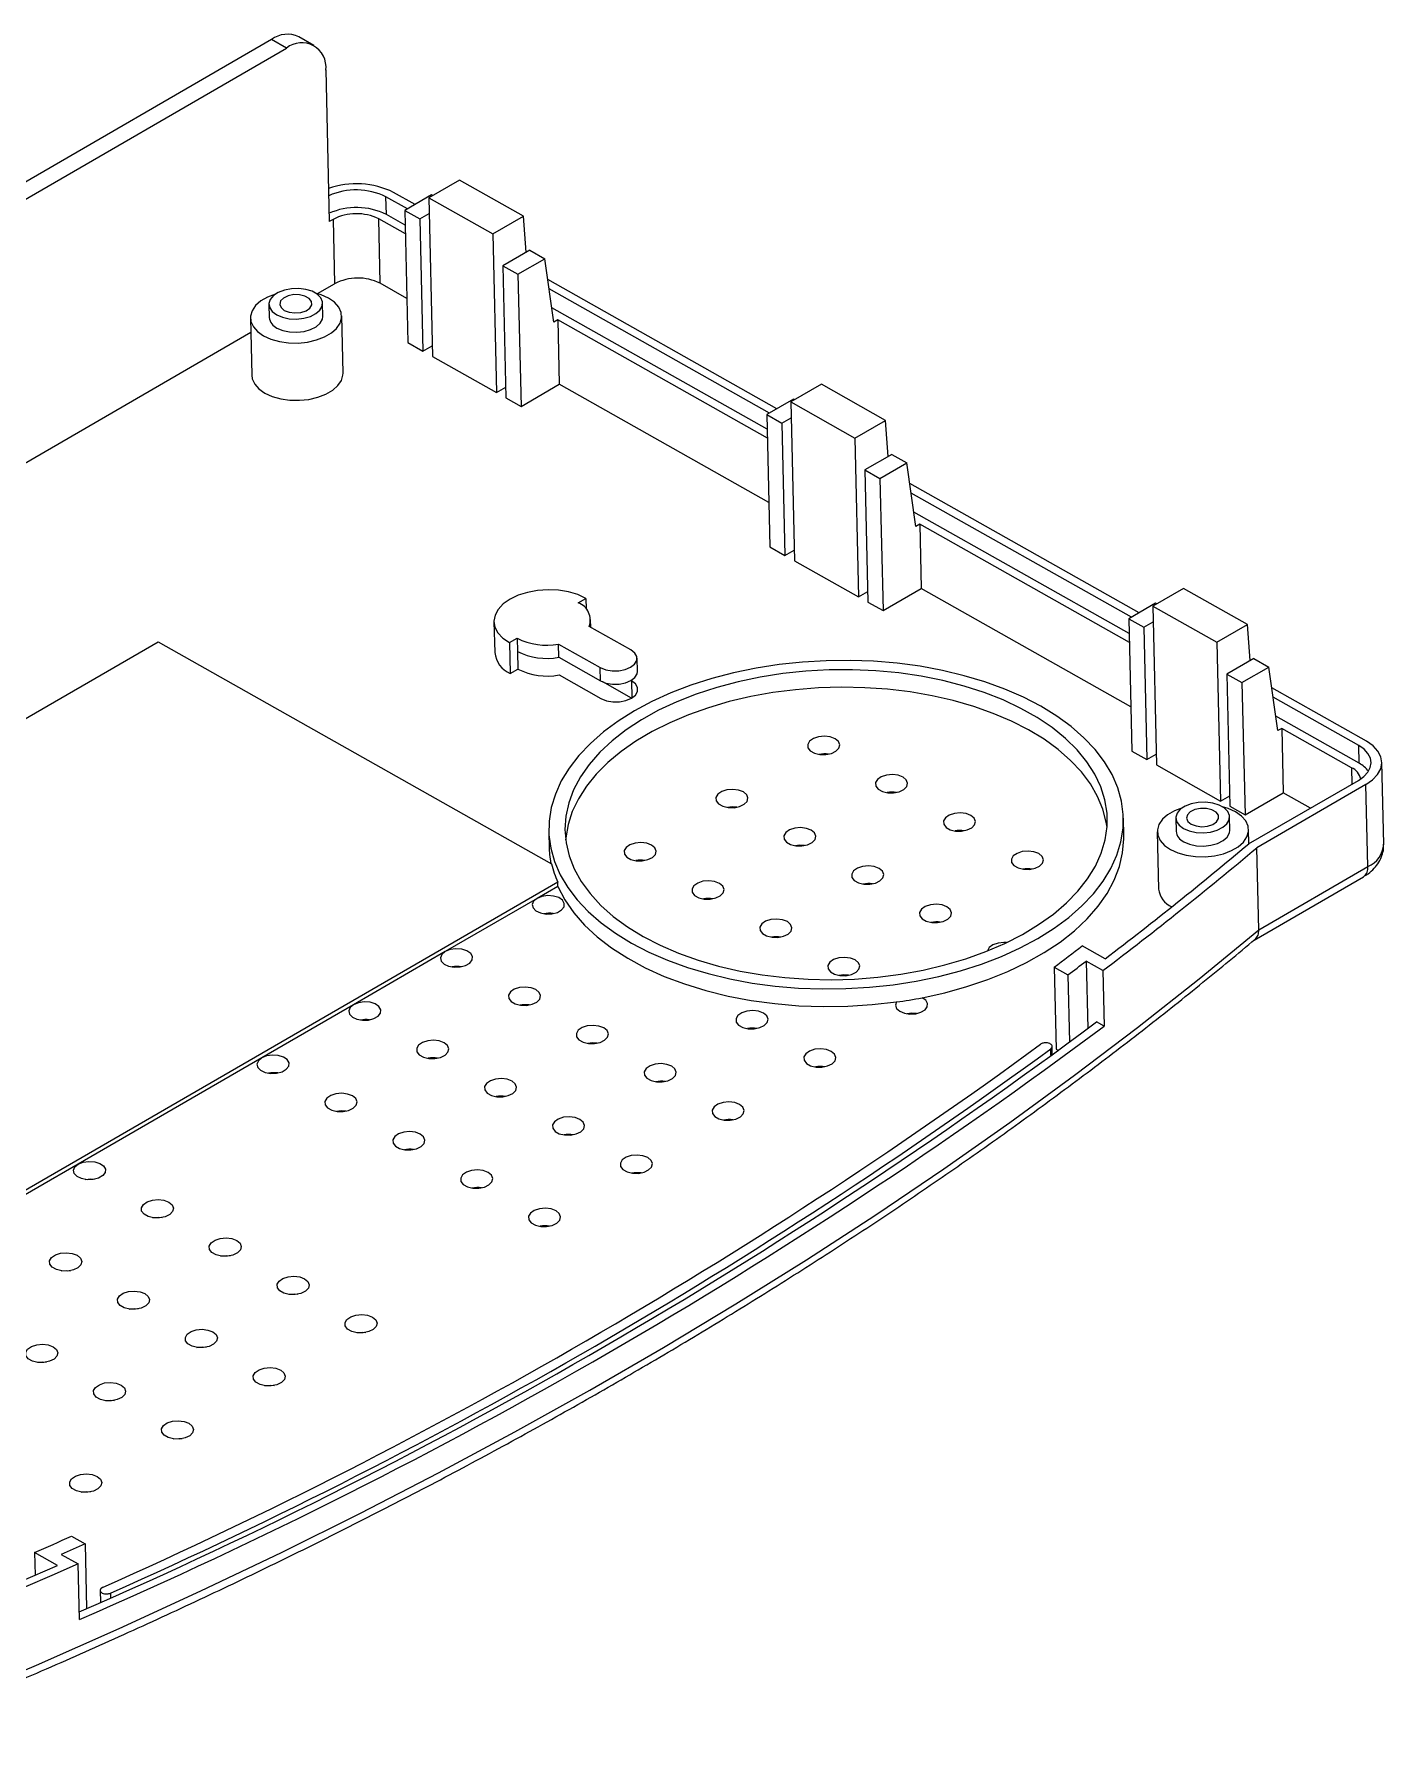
# Model space of a CAD drawing. Header units: inches. Extents: x 1230 to 3313, y 237 to 1043.
# Drawn here: x 2563.9 to 2626.7, y 645.8 to 725.4 of the extents above; entities that cross this region are included whole.
import ezdxf

# ---------------------------------------------------------------- set-up
doc = ezdxf.new("R2010")
doc.units = ezdxf.units.IN

msp = doc.modelspace()

# ---------------------------------------------------------------- linework, layer by layer
at = {"color": 7, "linetype": 'Continuous', "lineweight": 15}
for p, q in [((2574.943, 725.162), (2503.931, 684.052)), ((2575.645, 724.766), (2574.943, 725.162)), ((2576.921, 724.892), (2576.219, 725.288)), ((2504.633, 683.657), (2575.645, 724.766)), ((2577.472, 723.745), (2577.634, 716.688)), ((2583.688, 718.624), (2582.265, 717.799)), ((2586.672, 716.941), (2583.688, 718.624)), ((2581.268, 717.279), (2580.27, 717.842)), ((2580.289, 717.021), (2580.27, 717.842)), ((2581.624, 717.485), (2580.626, 718.048)), ((2582.398, 717.933), (2581.152, 717.212)), ((2582.265, 717.799), (2585.248, 716.117)), ((2582.265, 717.799), (2582.434, 710.414)), ((2582.447, 717.905), (2582.398, 717.933)), ((2581.168, 716.525), (2580.289, 717.021)), ((2581.152, 717.212), (2581.854, 716.816)), ((2581.152, 717.212), (2581.293, 711.057)), ((2581.854, 716.816), (2582.282, 717.063)), ((2585.248, 716.117), (2586.672, 716.941)), ((2586.795, 715.263), (2586.672, 716.941)), ((2577.812, 716.791), (2577.634, 716.688)), ((2577.812, 716.791), (2577.881, 713.795)), ((2581.177, 716.113), (2579.933, 716.815)), ((2580.002, 713.82), (2579.933, 716.815)), ((2581.854, 716.816), (2581.995, 710.661)), ((2585.248, 716.117), (2585.418, 708.731)), ((2586.961, 715.359), (2585.715, 714.638)), ((2586.961, 715.359), (2587.663, 714.963)), ((2585.715, 714.638), (2586.417, 714.242)), ((2585.715, 714.638), (2585.856, 708.484)), ((2586.417, 714.242), (2587.663, 714.963)), ((2588.091, 712.01), (2587.663, 714.963)), ((2577.09, 713.338), (2577.881, 713.795)), ((2581.246, 713.118), (2580.002, 713.82)), ((2586.417, 714.242), (2586.558, 708.088)), ((2598.472, 707.982), (2587.803, 714)), ((2577.339, 712.28), (2577.325, 712.895)), ((2598.116, 707.776), (2587.867, 713.557)), ((2573.965, 712.203), (2574.026, 709.536)), ((2574.825, 712.838), (2574.84, 712.223)), ((2578.275, 709.633), (2578.214, 712.3)), ((2598.016, 707.023), (2587.995, 712.675)), ((2588.269, 712.113), (2588.091, 712.01)), ((2598.026, 706.611), (2588.269, 712.113)), ((2588.269, 712.113), (2588.338, 709.118)), ((2511.239, 675.216), (2573.98, 711.537)), ((2581.293, 711.057), (2581.995, 710.661)), ((2581.995, 710.661), (2582.423, 710.909)), ((2582.434, 710.414), (2585.418, 708.731)), ((2585.418, 708.731), (2585.845, 708.979)), ((2586.558, 708.088), (2588.338, 709.118)), ((2598.094, 703.616), (2588.338, 709.118)), ((2600.537, 709.121), (2599.113, 708.297)), ((2603.521, 707.438), (2600.537, 709.121)), ((2585.856, 708.484), (2586.558, 708.088)), ((2599.246, 708.431), (2598.001, 707.709)), ((2599.113, 708.297), (2599.283, 700.911)), ((2599.113, 708.297), (2602.097, 706.614)), ((2599.296, 708.403), (2599.246, 708.431)), ((2598.001, 707.709), (2598.142, 701.555)), ((2598.001, 707.709), (2598.703, 707.313)), ((2598.703, 707.313), (2599.13, 707.561)), ((2598.703, 707.313), (2598.844, 701.159)), ((2602.097, 706.614), (2603.521, 707.438)), ((2603.643, 705.761), (2603.521, 707.438)), ((2602.097, 706.614), (2602.266, 699.229)), ((2603.81, 705.857), (2602.564, 705.136)), ((2603.81, 705.857), (2604.512, 705.461)), ((2602.564, 705.136), (2602.705, 698.981)), ((2602.564, 705.136), (2603.266, 704.74)), ((2603.266, 704.74), (2604.512, 705.461)), ((2604.94, 702.508), (2604.512, 705.461)), ((2603.266, 704.74), (2603.407, 698.585)), ((2615.321, 698.48), (2604.651, 704.498)), ((2614.965, 698.274), (2604.716, 704.055)), ((2614.865, 697.52), (2604.844, 703.172)), ((2605.118, 702.611), (2604.94, 702.508)), ((2614.874, 697.108), (2605.118, 702.611)), ((2605.118, 702.611), (2605.187, 699.616)), ((2598.142, 701.555), (2598.844, 701.159)), ((2598.844, 701.159), (2599.271, 701.406)), ((2599.283, 700.911), (2602.266, 699.229)), ((2602.266, 699.229), (2602.694, 699.476)), ((2603.407, 698.585), (2605.187, 699.616)), ((2614.943, 694.113), (2605.187, 699.616)), ((2617.386, 699.619), (2615.962, 698.794)), ((2620.369, 697.936), (2617.386, 699.619)), ((2589.224, 698.95), (2589.58, 699.156)), ((2589.58, 699.156), (2589.591, 698.662)), ((2602.705, 698.981), (2603.407, 698.585)), ((2616.095, 698.928), (2614.849, 698.207)), ((2615.962, 698.794), (2616.131, 691.409)), ((2615.962, 698.794), (2618.945, 697.112)), ((2616.144, 698.9), (2616.095, 698.928)), ((2585.3, 698.069), (2585.333, 696.633)), ((2591.671, 696.757), (2589.728, 697.852)), ((2589.808, 697.807), (2589.799, 698.172)), ((2614.849, 698.207), (2614.99, 692.052)), ((2614.849, 698.207), (2615.551, 697.811)), ((2615.551, 697.811), (2615.979, 698.058)), ((2615.551, 697.811), (2615.692, 691.656)), ((2618.945, 697.112), (2620.369, 697.936)), ((2620.492, 696.258), (2620.369, 697.936)), ((2532.361, 675.536), (2569.664, 697.132)), ((2569.664, 697.132), (2587.981, 686.801)), ((2586.02, 697.096), (2586.376, 697.302)), ((2586.02, 697.096), (2586.053, 695.66)), ((2586.376, 697.302), (2586.39, 696.686)), ((2588.304, 697.028), (2590.247, 695.932)), ((2588.318, 696.413), (2588.304, 697.028)), ((2618.945, 697.112), (2619.115, 689.726)), ((2586.39, 696.686), (2586.409, 695.866)), ((2586.442, 696.658), (2586.391, 696.628)), ((2588.318, 696.413), (2590.261, 695.317)), ((2591.973, 695.752), (2591.959, 696.367)), ((2620.658, 696.355), (2619.412, 695.633)), ((2620.658, 696.355), (2621.36, 695.959)), ((2586.053, 695.66), (2586.409, 695.866)), ((2588.337, 695.592), (2590.28, 694.496)), ((2590.261, 695.317), (2590.247, 695.932)), ((2591.704, 695.32), (2591.678, 695.335)), ((2619.412, 695.633), (2619.553, 689.479)), ((2619.412, 695.633), (2620.114, 695.237)), ((2620.114, 695.237), (2621.36, 695.959)), ((2621.789, 693.005), (2621.36, 695.959)), ((2591.697, 694.514), (2590.361, 695.268)), ((2620.114, 695.237), (2620.255, 689.083)), ((2625.906, 692.51), (2621.5, 694.995)), ((2625.551, 692.304), (2621.564, 694.552)), ((2625.569, 691.483), (2621.692, 693.67)), ((2621.967, 693.108), (2621.789, 693.005)), ((2625.213, 691.277), (2621.967, 693.108)), ((2621.967, 693.108), (2622.035, 690.113)), ((2625.569, 691.483), (2625.551, 692.304)), ((2614.99, 692.052), (2615.692, 691.656)), ((2615.692, 691.656), (2616.12, 691.904)), ((2616.131, 691.409), (2619.115, 689.726)), ((2626.714, 687.721), (2626.626, 691.537)), ((2620.425, 687.732), (2625.531, 690.688)), ((2619.115, 689.726), (2619.542, 689.974)), ((2620.255, 689.083), (2622.035, 690.113)), ((2625.882, 690.49), (2620.809, 687.553)), ((2623.303, 689.398), (2622.035, 690.113)), ((2625.969, 686.674), (2625.882, 690.49)), ((2619.547, 688.374), (2619.533, 688.989)), ((2619.553, 689.479), (2620.255, 689.083)), ((2587.852, 688.319), (2587.871, 687.498)), ((2614.614, 688.111), (2614.595, 688.932)), ((2616.173, 688.296), (2616.234, 685.629)), ((2617.033, 688.932), (2617.047, 688.316)), ((2620.436, 687.739), (2620.421, 688.394)), ((2620.897, 683.738), (2620.809, 687.553)), ((2620.897, 683.738), (2625.969, 686.674)), ((2588.265, 685.956), (2551.561, 664.707)), ((2588.27, 685.75), (2588.265, 685.956)), ((2620.675, 683.256), (2625.768, 686.204)), ((2587.303, 685.191), (2583.032, 682.718)), ((2588.27, 685.75), (2587.303, 685.191)), ((2583.032, 682.718), (2578.76, 680.245)), ((2613.745, 682.384), (2612.682, 682.984)), ((2611.374, 681.992), (2612.012, 681.633)), ((2611.374, 681.992), (2611.462, 678.177)), ((2613.639, 681.834), (2612.86, 682.273)), ((2612.86, 682.273), (2612.932, 679.136)), ((2613.639, 681.834), (2613.699, 679.249)), ((2612.012, 681.633), (2612.083, 678.5)), ((2578.76, 680.245), (2574.489, 677.773)), ((2613.699, 679.249), (2613.344, 679.449)), ((2611.287, 677.909), (2611.278, 678.309)), ((2611.462, 678.177), (2611.568, 678.117)), ((2574.489, 677.773), (2565.946, 672.827)), ((2565.946, 672.827), (2561.675, 670.354)), ((2565.634, 655.513), (2566.272, 655.154)), ((2564.98, 654.153), (2563.916, 654.753)), ((2563.916, 654.753), (2563.94, 653.699)), ((2566.272, 655.154), (2566.341, 652.144)), ((2565.162, 654.661), (2565.942, 654.221)), ((2566.001, 651.636), (2565.942, 654.221)), ((2566.967, 652.992), (2566.98, 652.449))]:
    msp.add_line(p, q, dxfattribs=at)
at = {"color": 8, "linetype": 'Continuous', "lineweight": 15}
for p, q in [((2591.704, 695.32), (2591.722, 694.529)), ((2625.213, 691.277), (2625.231, 690.514)), ((2611.221, 677.892), (2611.214, 678.2)), ((2567.449, 652.864), (2567.454, 652.667))]:
    msp.add_line(p, q, dxfattribs=at)
at = {"color": 7, "linetype": 'Continuous', "lineweight": 15, "flags": 128}
for points in [[(2575.131, 713.32), (2574.764, 713.18), (2574.447, 712.997), (2574.203, 712.781), (2574.041, 712.542), (2573.968, 712.291), (2573.989, 712.037), (2574.1, 711.794), (2574.299, 711.57), (2574.576, 711.376)], [(2574.576, 711.376), (2574.92, 711.22), (2575.314, 711.109), (2575.742, 711.048), (2576.186, 711.04), (2576.625, 711.085), (2577.041, 711.181), (2577.415, 711.323), (2577.731, 711.506), (2577.976, 711.722), (2578.138, 711.961), (2578.21, 712.212), (2578.19, 712.465), (2578.078, 712.709), (2577.879, 712.933), (2577.602, 713.127), (2577.259, 713.283), (2576.998, 713.363)], [(2575.185, 712.352), (2575.455, 712.237), (2575.771, 712.17), (2576.109, 712.154), (2576.445, 712.19), (2576.753, 712.277), (2577.011, 712.408), (2577.2, 712.573), (2577.305, 712.76), (2577.319, 712.954), (2577.241, 713.142), (2577.076, 713.31), (2576.837, 713.445), (2576.542, 713.537), (2576.212, 713.579), (2575.871, 713.568), (2575.546, 713.506), (2575.26, 713.396), (2575.035, 713.247), (2574.887, 713.069), (2574.826, 712.877), (2574.859, 712.684), (2574.981, 712.504), (2575.185, 712.352)], [(2575.541, 712.558), (2575.767, 712.471), (2576.035, 712.438), (2576.308, 712.463), (2576.55, 712.543), (2576.728, 712.666), (2576.817, 712.816), (2576.806, 712.973), (2576.697, 713.116), (2576.503, 713.225), (2576.252, 713.286), (2575.977, 713.29), (2575.715, 713.237), (2575.502, 713.134), (2575.366, 712.995), (2575.326, 712.838), (2575.387, 712.686), (2575.541, 712.558)], [(2575.199, 711.736), (2575.469, 711.622), (2575.785, 711.554), (2576.123, 711.538), (2576.459, 711.575), (2576.767, 711.662), (2577.025, 711.793), (2577.214, 711.958), (2577.319, 712.144), (2577.339, 712.28)], [(2574.026, 709.536), (2574.05, 709.37), (2574.162, 709.127), (2574.36, 708.903), (2574.638, 708.709), (2574.981, 708.553), (2575.375, 708.442), (2575.803, 708.381), (2576.247, 708.373), (2576.686, 708.418), (2577.102, 708.514), (2577.476, 708.656), (2577.792, 708.839), (2578.037, 709.055), (2578.199, 709.294), (2578.271, 709.545), (2578.275, 709.633)], [(2589.58, 699.156), (2589.203, 699.33), (2588.772, 699.457), (2588.305, 699.533), (2587.817, 699.555), (2587.329, 699.522), (2586.859, 699.435), (2586.426, 699.298), (2586.045, 699.116), (2585.731, 698.896), (2585.497, 698.646), (2585.352, 698.377), (2585.3, 698.097), (2585.345, 697.819), (2585.484, 697.553), (2585.712, 697.309), (2586.02, 697.096)], [(2591.702, 683.113), (2592.51, 682.695), (2593.378, 682.317), (2594.299, 681.982), (2595.267, 681.692), (2596.276, 681.45), (2597.319, 681.257), (2598.388, 681.114), (2599.477, 681.023), (2600.578, 680.983), (2601.683, 680.996), (2602.785, 681.061), (2603.877, 681.177), (2604.95, 681.344), (2605.998, 681.562), (2607.013, 681.827), (2607.989, 682.139), (2608.918, 682.495), (2609.795, 682.893), (2610.614, 683.33), (2611.368, 683.803), (2612.053, 684.309), (2612.664, 684.845), (2613.196, 685.406), (2613.648, 685.99), (2614.014, 686.591), (2614.293, 687.207), (2614.482, 687.832), (2614.581, 688.462), (2614.589, 689.094), (2614.505, 689.723), (2614.331, 690.343), (2614.067, 690.953), (2613.715, 691.546), (2613.279, 692.119), (2612.759, 692.669), (2612.161, 693.191), (2611.489, 693.681), (2610.746, 694.137), (2609.938, 694.556), (2609.07, 694.934), (2608.149, 695.269), (2607.181, 695.558), (2606.172, 695.8), (2605.129, 695.994), (2604.06, 696.136), (2602.971, 696.228), (2601.87, 696.267), (2600.765, 696.255), (2599.663, 696.19), (2598.571, 696.074), (2597.498, 695.906), (2596.45, 695.689), (2595.435, 695.424), (2594.459, 695.112), (2593.53, 694.756), (2592.653, 694.358), (2591.834, 693.921), (2591.08, 693.448), (2590.395, 692.941), (2589.784, 692.406), (2589.251, 691.844), (2588.8, 691.261), (2588.434, 690.659), (2588.155, 690.044), (2587.966, 689.419), (2587.867, 688.788), (2587.859, 688.157), (2587.943, 687.528), (2588.117, 686.907), (2588.381, 686.298), (2588.732, 685.705), (2589.169, 685.131), (2589.689, 684.582), (2590.287, 684.06), (2590.959, 683.569), (2591.702, 683.113)], [(2590.247, 695.932), (2590.499, 695.83), (2590.796, 695.778), (2591.108, 695.782), (2591.407, 695.84), (2591.661, 695.948), (2591.847, 696.095), (2591.945, 696.266), (2591.947, 696.445), (2591.853, 696.614), (2591.671, 696.757)], [(2592.236, 683.422), (2593.031, 683.012), (2593.887, 682.643), (2594.797, 682.318), (2595.755, 682.04), (2596.753, 681.811), (2597.785, 681.633), (2598.841, 681.506), (2599.916, 681.431), (2601, 681.41), (2602.086, 681.443), (2603.165, 681.529), (2604.23, 681.667), (2605.273, 681.856), (2606.286, 682.096), (2607.261, 682.384), (2608.192, 682.719), (2609.071, 683.097), (2609.892, 683.516), (2610.648, 683.973), (2611.335, 684.464), (2611.947, 684.986), (2612.48, 685.535), (2612.93, 686.107), (2613.292, 686.698), (2613.566, 687.302), (2613.748, 687.917), (2613.837, 688.537), (2613.833, 689.158), (2613.735, 689.774), (2613.545, 690.382), (2613.264, 690.977), (2612.894, 691.555), (2612.437, 692.111), (2611.897, 692.641), (2611.278, 693.142), (2610.585, 693.609), (2609.822, 694.039), (2608.996, 694.429), (2608.112, 694.776), (2607.177, 695.077), (2606.198, 695.331), (2605.183, 695.535), (2604.138, 695.688), (2603.071, 695.789), (2601.991, 695.836), (2600.905, 695.831), (2599.821, 695.772), (2598.748, 695.66), (2597.693, 695.495), (2596.664, 695.28), (2595.669, 695.016), (2594.716, 694.705), (2593.81, 694.348), (2592.959, 693.949), (2592.17, 693.511), (2591.447, 693.036), (2590.797, 692.529), (2590.224, 691.993), (2589.732, 691.432), (2589.326, 690.85), (2589.008, 690.252), (2588.78, 689.642), (2588.644, 689.024), (2588.601, 688.403), (2588.652, 687.784), (2588.796, 687.171), (2589.032, 686.569), (2589.358, 685.982), (2589.772, 685.415), (2590.271, 684.871), (2590.851, 684.355), (2591.508, 683.871), (2592.236, 683.422)], [(2590.261, 695.317), (2590.513, 695.215), (2590.81, 695.163), (2591.122, 695.166), (2591.421, 695.225), (2591.675, 695.333), (2591.861, 695.48), (2591.959, 695.651), (2591.973, 695.752)], [(2613.835, 688.504), (2613.798, 688.742), (2613.642, 689.347), (2613.396, 689.942), (2613.061, 690.52), (2612.641, 691.079), (2612.138, 691.615), (2611.556, 692.122), (2610.9, 692.599), (2610.173, 693.04), (2609.381, 693.444), (2608.53, 693.806), (2607.627, 694.125), (2606.677, 694.399), (2605.687, 694.624), (2604.666, 694.8), (2603.619, 694.925), (2602.556, 694.998), (2601.482, 695.02), (2600.407, 694.989), (2599.338, 694.905), (2598.283, 694.771), (2597.25, 694.585), (2596.245, 694.351), (2595.277, 694.069), (2594.352, 693.741), (2593.477, 693.371), (2592.658, 692.96), (2591.901, 692.511), (2591.213, 692.029), (2590.597, 691.516), (2590.058, 690.976), (2589.601, 690.412), (2589.228, 689.83), (2588.942, 689.234), (2588.746, 688.627), (2588.64, 688.014), (2588.632, 687.926)], [(2590.28, 694.496), (2590.532, 694.394), (2590.828, 694.342), (2591.141, 694.346), (2591.439, 694.404), (2591.694, 694.512), (2591.879, 694.659), (2591.978, 694.83), (2591.98, 695.009), (2591.886, 695.178), (2591.704, 695.32)], [(2601.178, 692.621), (2600.952, 692.708), (2600.684, 692.741), (2600.411, 692.716), (2600.169, 692.636), (2599.992, 692.513), (2599.902, 692.363), (2599.913, 692.206), (2600.022, 692.063), (2600.216, 691.954), (2600.467, 691.893), (2600.742, 691.889), (2601.004, 691.942), (2601.218, 692.045), (2601.353, 692.184), (2601.393, 692.341), (2601.332, 692.493), (2601.178, 692.621)], [(2625.531, 690.688), (2625.782, 690.864), (2625.969, 691.063), (2626.085, 691.279), (2626.126, 691.502), (2626.091, 691.725), (2625.979, 691.938), (2625.797, 692.134), (2625.551, 692.304)], [(2625.882, 690.49), (2626.195, 690.71), (2626.429, 690.959), (2626.575, 691.229), (2626.626, 691.508), (2626.582, 691.786), (2626.443, 692.053), (2626.215, 692.297), (2625.906, 692.51)], [(2604.337, 690.84), (2604.111, 690.926), (2603.843, 690.959), (2603.57, 690.934), (2603.328, 690.855), (2603.151, 690.732), (2603.061, 690.581), (2603.072, 690.424), (2603.182, 690.281), (2603.375, 690.172), (2603.626, 690.111), (2603.902, 690.107), (2604.163, 690.16), (2604.377, 690.263), (2604.512, 690.403), (2604.552, 690.559), (2604.491, 690.712), (2604.337, 690.84)], [(2596.907, 690.149), (2596.68, 690.235), (2596.413, 690.268), (2596.139, 690.243), (2595.898, 690.164), (2595.72, 690.041), (2595.631, 689.89), (2595.642, 689.733), (2595.751, 689.59), (2595.945, 689.481), (2596.196, 689.42), (2596.471, 689.416), (2596.733, 689.469), (2596.946, 689.572), (2597.082, 689.711), (2597.122, 689.868), (2597.061, 690.02), (2596.907, 690.149)], [(2607.496, 689.058), (2607.27, 689.144), (2607.002, 689.177), (2606.729, 689.152), (2606.487, 689.073), (2606.31, 688.95), (2606.22, 688.8), (2606.231, 688.642), (2606.341, 688.5), (2606.534, 688.39), (2606.786, 688.33), (2607.061, 688.326), (2607.323, 688.379), (2607.536, 688.482), (2607.672, 688.621), (2607.712, 688.777), (2607.65, 688.93), (2607.496, 689.058)], [(2617.339, 689.414), (2616.972, 689.273), (2616.655, 689.09), (2616.411, 688.874), (2616.249, 688.636), (2616.176, 688.384), (2616.196, 688.131), (2616.308, 687.887), (2616.507, 687.663), (2616.784, 687.469)], [(2616.784, 687.469), (2617.127, 687.313), (2617.522, 687.203), (2617.95, 687.142), (2618.393, 687.134), (2618.833, 687.178), (2619.248, 687.274), (2619.623, 687.417), (2619.939, 687.6), (2620.183, 687.815), (2620.345, 688.054), (2620.418, 688.306), (2620.398, 688.559), (2620.286, 688.803), (2620.087, 689.027), (2619.81, 689.221), (2619.467, 689.376), (2619.205, 689.456)], [(2617.393, 688.445), (2617.663, 688.331), (2617.979, 688.263), (2618.317, 688.247), (2618.653, 688.284), (2618.961, 688.371), (2619.219, 688.502), (2619.408, 688.666), (2619.513, 688.853), (2619.527, 689.048), (2619.449, 689.236), (2619.284, 689.403), (2619.045, 689.538), (2618.75, 689.63), (2618.419, 689.672), (2618.079, 689.662), (2617.754, 689.599), (2617.468, 689.489), (2617.243, 689.34), (2617.094, 689.163), (2617.034, 688.97), (2617.067, 688.777), (2617.189, 688.598), (2617.393, 688.445)], [(2617.749, 688.651), (2617.975, 688.565), (2618.243, 688.532), (2618.516, 688.557), (2618.758, 688.636), (2618.935, 688.759), (2619.025, 688.91), (2619.014, 689.067), (2618.905, 689.21), (2618.711, 689.319), (2618.46, 689.379), (2618.185, 689.384), (2617.923, 689.331), (2617.709, 689.227), (2617.574, 689.088), (2617.534, 688.932), (2617.595, 688.779), (2617.749, 688.651)], [(2600.066, 688.367), (2599.839, 688.453), (2599.572, 688.486), (2599.298, 688.461), (2599.057, 688.382), (2598.879, 688.259), (2598.79, 688.109), (2598.801, 687.951), (2598.91, 687.809), (2599.104, 687.699), (2599.355, 687.639), (2599.63, 687.635), (2599.892, 687.688), (2600.105, 687.791), (2600.241, 687.93), (2600.281, 688.086), (2600.22, 688.239), (2600.066, 688.367)], [(2617.407, 687.83), (2617.677, 687.715), (2617.993, 687.648), (2618.331, 687.632), (2618.667, 687.668), (2618.975, 687.755), (2619.233, 687.886), (2619.422, 688.051), (2619.527, 688.238), (2619.547, 688.374)], [(2587.871, 687.498), (2587.885, 687.234), (2587.939, 686.825)], [(2592.635, 687.676), (2592.409, 687.762), (2592.141, 687.795), (2591.868, 687.77), (2591.626, 687.691), (2591.449, 687.568), (2591.359, 687.417), (2591.37, 687.26), (2591.48, 687.117), (2591.673, 687.008), (2591.924, 686.948), (2592.2, 686.944), (2592.462, 686.997), (2592.675, 687.1), (2592.811, 687.239), (2592.85, 687.395), (2592.789, 687.548), (2592.635, 687.676)], [(2605.227, 680.572), (2606.285, 680.806), (2607.308, 681.088), (2608.288, 681.419), (2609.217, 681.794), (2610.091, 682.212), (2610.902, 682.67), (2611.645, 683.163), (2612.314, 683.69), (2612.905, 684.246), (2613.413, 684.827), (2613.836, 685.429), (2614.169, 686.047), (2614.411, 686.678), (2614.56, 687.317), (2614.615, 687.96), (2614.614, 688.111)], [(2610.655, 687.276), (2610.429, 687.363), (2610.161, 687.396), (2609.888, 687.371), (2609.646, 687.291), (2609.469, 687.168), (2609.379, 687.018), (2609.39, 686.861), (2609.5, 686.718), (2609.693, 686.609), (2609.945, 686.548), (2610.22, 686.544), (2610.482, 686.597), (2610.695, 686.7), (2610.831, 686.839), (2610.871, 686.996), (2610.809, 687.148), (2610.655, 687.276)], [(2603.225, 686.585), (2602.999, 686.672), (2602.731, 686.705), (2602.458, 686.68), (2602.216, 686.6), (2602.038, 686.477), (2601.949, 686.327), (2601.96, 686.17), (2602.069, 686.027), (2602.263, 685.918), (2602.514, 685.857), (2602.789, 685.853), (2603.051, 685.906), (2603.264, 686.009), (2603.4, 686.148), (2603.44, 686.304), (2603.379, 686.457), (2603.225, 686.585)], [(2595.794, 685.894), (2595.568, 685.981), (2595.3, 686.014), (2595.027, 685.989), (2594.785, 685.909), (2594.608, 685.786), (2594.518, 685.636), (2594.529, 685.479), (2594.639, 685.336), (2594.832, 685.227), (2595.084, 685.166), (2595.359, 685.162), (2595.621, 685.215), (2595.834, 685.318), (2595.97, 685.457), (2596.01, 685.613), (2595.948, 685.766), (2595.794, 685.894)], [(2587.303, 685.191), (2587.146, 685.059), (2587.081, 684.905), (2587.117, 684.75), (2587.25, 684.614), (2587.46, 684.515), (2587.721, 684.468), (2587.996, 684.479), (2588.249, 684.545), (2588.445, 684.659), (2588.559, 684.804), (2588.573, 684.962), (2588.487, 685.11), (2588.313, 685.229), (2588.073, 685.303), (2587.8, 685.322), (2587.532, 685.283), (2587.303, 685.191)], [(2588.27, 685.75), (2588.593, 685.13), (2589.009, 684.53), (2589.514, 683.953), (2590.104, 683.405), (2590.775, 682.888), (2591.523, 682.407), (2592.341, 681.965), (2593.223, 681.566), (2594.165, 681.213), (2595.157, 680.907), (2596.194, 680.651), (2597.268, 680.448), (2598.371, 680.298), (2599.494, 680.202), (2600.63, 680.162), (2601.771, 680.178), (2602.908, 680.249), (2604.033, 680.375)], [(2598.953, 684.112), (2598.727, 684.199), (2598.459, 684.232), (2598.186, 684.207), (2597.944, 684.128), (2597.767, 684.004), (2597.677, 683.854), (2597.688, 683.697), (2597.798, 683.554), (2597.991, 683.445), (2598.243, 683.384), (2598.518, 683.38), (2598.78, 683.433), (2598.993, 683.536), (2599.129, 683.675), (2599.169, 683.832), (2599.107, 683.984), (2598.953, 684.112)], [(2606.384, 684.803), (2606.158, 684.89), (2605.89, 684.923), (2605.617, 684.898), (2605.375, 684.819), (2605.197, 684.695), (2605.108, 684.545), (2605.119, 684.388), (2605.228, 684.245), (2605.422, 684.136), (2605.673, 684.075), (2605.948, 684.071), (2606.21, 684.124), (2606.423, 684.227), (2606.559, 684.366), (2606.599, 684.523), (2606.538, 684.675), (2606.384, 684.803)], [(2556.113, 646.234), (2560.083, 647.854), (2563.999, 649.517), (2567.859, 651.222), (2571.661, 652.97), (2575.405, 654.759), (2579.089, 656.589), (2582.711, 658.459), (2586.271, 660.368), (2589.766, 662.315), (2593.195, 664.3), (2596.558, 666.323), (2599.852, 668.381), (2603.076, 670.475), (2606.23, 672.604), (2609.312, 674.766), (2612.321, 676.962), (2615.255, 679.189), (2618.114, 681.448), (2620.897, 683.738)], [(2583.032, 682.718), (2582.874, 682.586), (2582.81, 682.432), (2582.846, 682.277), (2582.978, 682.141), (2583.189, 682.043), (2583.45, 681.996), (2583.725, 682.006), (2583.978, 682.073), (2584.174, 682.186), (2584.287, 682.331), (2584.302, 682.489), (2584.216, 682.637), (2584.041, 682.756), (2583.802, 682.83), (2583.529, 682.849), (2583.26, 682.81), (2583.032, 682.718)], [(2609.152, 683.135), (2609.034, 683.141), (2608.762, 683.113), (2608.523, 683.031), (2608.35, 682.906), (2608.265, 682.755), (2608.264, 682.747)], [(2602.112, 682.331), (2601.886, 682.417), (2601.618, 682.45), (2601.345, 682.425), (2601.104, 682.346), (2600.926, 682.223), (2600.837, 682.072), (2600.847, 681.915), (2600.957, 681.772), (2601.15, 681.663), (2601.402, 681.603), (2601.677, 681.598), (2601.939, 681.651), (2602.152, 681.754), (2602.288, 681.894), (2602.328, 682.05), (2602.267, 682.203), (2602.112, 682.331)], [(2587.251, 680.949), (2587.025, 681.035), (2586.757, 681.068), (2586.484, 681.043), (2586.242, 680.964), (2586.065, 680.841), (2585.976, 680.69), (2585.986, 680.533), (2586.096, 680.39), (2586.289, 680.281), (2586.541, 680.22), (2586.816, 680.216), (2587.078, 680.269), (2587.291, 680.372), (2587.427, 680.512), (2587.467, 680.668), (2587.406, 680.82), (2587.251, 680.949)], [(2578.76, 680.245), (2578.603, 680.114), (2578.538, 679.96), (2578.574, 679.804), (2578.707, 679.668), (2578.917, 679.57), (2579.178, 679.523), (2579.453, 679.533), (2579.706, 679.6), (2579.903, 679.713), (2580.016, 679.859), (2580.03, 680.016), (2579.945, 680.165), (2579.77, 680.284), (2579.53, 680.358), (2579.258, 680.376), (2578.989, 680.337), (2578.76, 680.245)], [(2604.033, 680.375), (2603.988, 680.222), (2604.041, 680.071), (2604.184, 679.943), (2604.399, 679.852), (2604.658, 679.813), (2604.928, 679.828), (2605.173, 679.898), (2605.361, 680.011), (2605.468, 680.155), (2605.481, 680.309), (2605.397, 680.455), (2605.227, 680.572)], [(2597.841, 679.858), (2597.615, 679.944), (2597.347, 679.977), (2597.074, 679.952), (2596.832, 679.873), (2596.655, 679.75), (2596.565, 679.6), (2596.576, 679.442), (2596.685, 679.3), (2596.879, 679.19), (2597.13, 679.13), (2597.405, 679.126), (2597.667, 679.179), (2597.881, 679.282), (2598.016, 679.421), (2598.056, 679.577), (2597.995, 679.73), (2597.841, 679.858)], [(2590.41, 679.167), (2590.184, 679.253), (2589.916, 679.286), (2589.643, 679.261), (2589.402, 679.182), (2589.224, 679.059), (2589.135, 678.909), (2589.145, 678.751), (2589.255, 678.609), (2589.448, 678.499), (2589.7, 678.439), (2589.975, 678.435), (2590.237, 678.488), (2590.45, 678.591), (2590.586, 678.73), (2590.626, 678.886), (2590.565, 679.039), (2590.41, 679.167)], [(2574.489, 677.773), (2574.332, 677.641), (2574.267, 677.487), (2574.303, 677.331), (2574.435, 677.195), (2574.646, 677.097), (2574.907, 677.05), (2575.182, 677.061), (2575.435, 677.127), (2575.631, 677.241), (2575.744, 677.386), (2575.759, 677.543), (2575.673, 677.692), (2575.499, 677.811), (2575.259, 677.885), (2574.986, 677.903), (2574.717, 677.864), (2574.489, 677.773)], [(2582.98, 678.476), (2582.754, 678.562), (2582.486, 678.595), (2582.213, 678.57), (2581.971, 678.491), (2581.793, 678.368), (2581.704, 678.217), (2581.715, 678.06), (2581.824, 677.918), (2582.018, 677.808), (2582.269, 677.748), (2582.544, 677.744), (2582.806, 677.797), (2583.02, 677.9), (2583.155, 678.039), (2583.195, 678.195), (2583.134, 678.348), (2582.98, 678.476)], [(2601, 678.076), (2600.774, 678.163), (2600.506, 678.196), (2600.233, 678.171), (2599.991, 678.091), (2599.814, 677.968), (2599.724, 677.818), (2599.735, 677.661), (2599.845, 677.518), (2600.038, 677.409), (2600.289, 677.348), (2600.565, 677.344), (2600.826, 677.397), (2601.04, 677.5), (2601.175, 677.639), (2601.215, 677.796), (2601.154, 677.948), (2601, 678.076)], [(2593.57, 677.385), (2593.343, 677.472), (2593.076, 677.505), (2592.802, 677.48), (2592.561, 677.4), (2592.383, 677.277), (2592.294, 677.127), (2592.305, 676.97), (2592.414, 676.827), (2592.608, 676.718), (2592.859, 676.657), (2593.134, 676.653), (2593.396, 676.706), (2593.609, 676.809), (2593.745, 676.948), (2593.785, 677.105), (2593.724, 677.257), (2593.57, 677.385)], [(2586.139, 676.694), (2585.913, 676.781), (2585.645, 676.814), (2585.372, 676.789), (2585.13, 676.709), (2584.953, 676.586), (2584.863, 676.436), (2584.874, 676.279), (2584.984, 676.136), (2585.177, 676.027), (2585.428, 675.966), (2585.704, 675.962), (2585.965, 676.015), (2586.179, 676.118), (2586.314, 676.257), (2586.354, 676.413), (2586.293, 676.566), (2586.139, 676.694)], [(2578.708, 676.003), (2578.482, 676.09), (2578.214, 676.123), (2577.941, 676.098), (2577.7, 676.018), (2577.522, 675.895), (2577.433, 675.745), (2577.443, 675.588), (2577.553, 675.445), (2577.746, 675.336), (2577.998, 675.275), (2578.273, 675.271), (2578.535, 675.324), (2578.748, 675.427), (2578.884, 675.566), (2578.924, 675.722), (2578.863, 675.875), (2578.708, 676.003)], [(2596.729, 675.604), (2596.502, 675.69), (2596.235, 675.723), (2595.961, 675.698), (2595.72, 675.619), (2595.542, 675.495), (2595.453, 675.345), (2595.464, 675.188), (2595.573, 675.045), (2595.767, 674.936), (2596.018, 674.875), (2596.293, 674.871), (2596.555, 674.924), (2596.768, 675.027), (2596.904, 675.166), (2596.944, 675.323), (2596.883, 675.475), (2596.729, 675.604)], [(2589.298, 674.912), (2589.072, 674.999), (2588.804, 675.032), (2588.531, 675.007), (2588.289, 674.928), (2588.112, 674.804), (2588.022, 674.654), (2588.033, 674.497), (2588.143, 674.354), (2588.336, 674.245), (2588.587, 674.184), (2588.863, 674.18), (2589.125, 674.233), (2589.338, 674.336), (2589.474, 674.475), (2589.513, 674.632), (2589.452, 674.784), (2589.298, 674.912)], [(2581.868, 674.221), (2581.641, 674.308), (2581.374, 674.341), (2581.1, 674.316), (2580.859, 674.237), (2580.681, 674.113), (2580.592, 673.963), (2580.603, 673.806), (2580.712, 673.663), (2580.906, 673.554), (2581.157, 673.493), (2581.432, 673.489), (2581.694, 673.542), (2581.907, 673.645), (2582.043, 673.784), (2582.083, 673.941), (2582.022, 674.093), (2581.868, 674.221)], [(2592.457, 673.131), (2592.231, 673.217), (2591.963, 673.25), (2591.69, 673.225), (2591.448, 673.146), (2591.271, 673.023), (2591.181, 672.872), (2591.192, 672.715), (2591.302, 672.572), (2591.495, 672.463), (2591.747, 672.403), (2592.022, 672.398), (2592.284, 672.451), (2592.497, 672.555), (2592.633, 672.694), (2592.673, 672.85), (2592.611, 673.003), (2592.457, 673.131)], [(2565.946, 672.827), (2566.175, 672.919), (2566.443, 672.958), (2566.716, 672.939), (2566.956, 672.865), (2567.13, 672.746), (2567.216, 672.598), (2567.201, 672.44), (2567.088, 672.295), (2566.892, 672.182), (2566.639, 672.115), (2566.364, 672.105), (2566.103, 672.152), (2565.892, 672.25), (2565.76, 672.386), (2565.724, 672.541), (2565.789, 672.695), (2565.946, 672.827)], [(2585.027, 672.44), (2584.8, 672.526), (2584.533, 672.559), (2584.259, 672.534), (2584.018, 672.455), (2583.84, 672.332), (2583.751, 672.181), (2583.762, 672.024), (2583.871, 671.881), (2584.065, 671.772), (2584.316, 671.712), (2584.591, 671.707), (2584.853, 671.76), (2585.066, 671.863), (2585.202, 672.003), (2585.242, 672.159), (2585.181, 672.312), (2585.027, 672.44)], [(2566.267, 672.115), (2566.531, 672.138), (2566.697, 672.125)], [(2570.166, 671.058), (2570.32, 670.929), (2570.381, 670.777), (2570.341, 670.62), (2570.205, 670.481), (2569.992, 670.378), (2569.73, 670.325), (2569.455, 670.329), (2569.204, 670.39), (2569.01, 670.499), (2568.901, 670.642), (2568.89, 670.799), (2568.979, 670.95), (2569.157, 671.073), (2569.398, 671.152), (2569.672, 671.177), (2569.939, 671.144), (2570.166, 671.058)], [(2588.186, 670.658), (2587.96, 670.744), (2587.692, 670.777), (2587.419, 670.753), (2587.177, 670.673), (2586.999, 670.55), (2586.91, 670.4), (2586.921, 670.242), (2587.03, 670.1), (2587.224, 669.991), (2587.475, 669.93), (2587.75, 669.926), (2588.012, 669.979), (2588.225, 670.082), (2588.361, 670.221), (2588.401, 670.377), (2588.34, 670.53), (2588.186, 670.658)], [(2569.426, 670.333), (2569.69, 670.356), (2569.856, 670.343)], [(2573.325, 669.276), (2573.479, 669.148), (2573.54, 668.995), (2573.5, 668.839), (2573.364, 668.7), (2573.151, 668.597), (2572.889, 668.544), (2572.614, 668.548), (2572.363, 668.608), (2572.169, 668.718), (2572.06, 668.86), (2572.049, 669.018), (2572.138, 669.168), (2572.316, 669.291), (2572.557, 669.37), (2572.831, 669.395), (2573.098, 669.362), (2573.325, 669.276)], [(2565.894, 668.585), (2566.048, 668.457), (2566.11, 668.304), (2566.07, 668.148), (2565.934, 668.009), (2565.721, 667.906), (2565.459, 667.853), (2565.183, 667.857), (2564.932, 667.917), (2564.739, 668.027), (2564.629, 668.169), (2564.618, 668.326), (2564.708, 668.477), (2564.885, 668.6), (2565.127, 668.679), (2565.4, 668.704), (2565.668, 668.671), (2565.894, 668.585)], [(2572.585, 668.552), (2572.849, 668.575), (2573.015, 668.561)], [(2565.155, 667.861), (2565.419, 667.884), (2565.585, 667.87)], [(2576.484, 667.494), (2576.638, 667.366), (2576.699, 667.213), (2576.659, 667.057), (2576.523, 666.918), (2576.31, 666.815), (2576.048, 666.762), (2575.773, 666.766), (2575.522, 666.827), (2575.328, 666.936), (2575.219, 667.079), (2575.208, 667.236), (2575.297, 667.386), (2575.475, 667.509), (2575.717, 667.589), (2575.99, 667.614), (2576.258, 667.581), (2576.484, 667.494)], [(2569.053, 666.803), (2569.207, 666.675), (2569.269, 666.522), (2569.229, 666.366), (2569.093, 666.227), (2568.88, 666.124), (2568.618, 666.071), (2568.343, 666.075), (2568.091, 666.136), (2567.898, 666.245), (2567.788, 666.388), (2567.777, 666.545), (2567.867, 666.695), (2568.044, 666.818), (2568.286, 666.898), (2568.559, 666.923), (2568.827, 666.89), (2569.053, 666.803)], [(2575.744, 666.77), (2576.009, 666.793), (2576.174, 666.78)], [(2568.314, 666.079), (2568.578, 666.102), (2568.744, 666.089)], [(2572.212, 665.021), (2572.367, 664.893), (2572.428, 664.741), (2572.388, 664.584), (2572.252, 664.445), (2572.039, 664.342), (2571.777, 664.289), (2571.502, 664.293), (2571.25, 664.354), (2571.057, 664.463), (2570.947, 664.606), (2570.937, 664.763), (2571.026, 664.913), (2571.203, 665.037), (2571.445, 665.116), (2571.718, 665.141), (2571.986, 665.108), (2572.212, 665.021)], [(2579.643, 665.713), (2579.797, 665.584), (2579.858, 665.432), (2579.818, 665.275), (2579.683, 665.136), (2579.469, 665.033), (2579.207, 664.98), (2578.932, 664.984), (2578.681, 665.045), (2578.487, 665.154), (2578.378, 665.297), (2578.367, 665.454), (2578.456, 665.604), (2578.634, 665.728), (2578.876, 665.807), (2579.149, 665.832), (2579.417, 665.799), (2579.643, 665.713)], [(2564.782, 664.33), (2564.936, 664.202), (2564.997, 664.05), (2564.957, 663.893), (2564.821, 663.754), (2564.608, 663.651), (2564.346, 663.598), (2564.071, 663.602), (2563.82, 663.663), (2563.626, 663.772), (2563.517, 663.915), (2563.506, 664.072), (2563.595, 664.222), (2563.773, 664.346), (2564.015, 664.425), (2564.288, 664.45), (2564.556, 664.417), (2564.782, 664.33)], [(2571.473, 664.297), (2571.737, 664.32), (2571.903, 664.307)], [(2578.903, 664.988), (2579.168, 665.011), (2579.333, 664.998)], [(2564.042, 663.606), (2564.307, 663.629), (2564.472, 663.616)], [(2575.371, 663.24), (2575.526, 663.112), (2575.587, 662.959), (2575.547, 662.803), (2575.411, 662.664), (2575.198, 662.56), (2574.936, 662.507), (2574.661, 662.512), (2574.409, 662.572), (2574.216, 662.681), (2574.106, 662.824), (2574.096, 662.981), (2574.185, 663.132), (2574.363, 663.255), (2574.604, 663.334), (2574.877, 663.359), (2575.145, 663.326), (2575.371, 663.24)], [(2567.941, 662.549), (2568.095, 662.421), (2568.156, 662.268), (2568.116, 662.112), (2567.981, 661.972), (2567.767, 661.869), (2567.505, 661.816), (2567.23, 661.82), (2566.979, 661.881), (2566.785, 661.99), (2566.676, 662.133), (2566.665, 662.29), (2566.754, 662.441), (2566.932, 662.564), (2567.174, 662.643), (2567.447, 662.668), (2567.715, 662.635), (2567.941, 662.549)], [(2574.632, 662.515), (2574.896, 662.539), (2575.062, 662.525)], [(2567.201, 661.824), (2567.466, 661.847), (2567.631, 661.834)], [(2571.1, 660.767), (2571.254, 660.639), (2571.315, 660.486), (2571.275, 660.33), (2571.14, 660.191), (2570.926, 660.088), (2570.665, 660.035), (2570.389, 660.039), (2570.138, 660.1), (2569.945, 660.209), (2569.835, 660.351), (2569.824, 660.509), (2569.914, 660.659), (2570.091, 660.782), (2570.333, 660.862), (2570.606, 660.886), (2570.874, 660.853), (2571.1, 660.767)], [(2570.361, 660.043), (2570.625, 660.066), (2570.791, 660.053)], [(2566.829, 658.294), (2566.983, 658.166), (2567.044, 658.014), (2567.004, 657.857), (2566.868, 657.718), (2566.655, 657.615), (2566.393, 657.562), (2566.118, 657.566), (2565.867, 657.627), (2565.673, 657.736), (2565.564, 657.879), (2565.553, 658.036), (2565.642, 658.186), (2565.82, 658.309), (2566.061, 658.389), (2566.335, 658.414), (2566.602, 658.381), (2566.829, 658.294)], [(2566.089, 657.57), (2566.353, 657.593), (2566.519, 657.58)], [(2563.916, 654.753), (2564.132, 654.848), (2564.347, 654.942), (2564.562, 655.037), (2564.777, 655.132), (2564.991, 655.227), (2565.206, 655.323), (2565.42, 655.418), (2565.634, 655.513)], [(2566.272, 655.154), (2566.133, 655.092), (2565.995, 655.03), (2565.856, 654.969), (2565.717, 654.907), (2565.579, 654.845), (2565.44, 654.784), (2565.301, 654.722), (2565.162, 654.661)], [(2555.708, 650.267), (2556.884, 650.74), (2558.054, 651.216), (2559.221, 651.696), (2560.382, 652.18), (2561.539, 652.668), (2562.691, 653.159), (2563.838, 653.655), (2564.98, 654.153)], [(2565.942, 654.221), (2564.721, 653.685), (2563.495, 653.153), (2562.264, 652.625), (2561.027, 652.101), (2559.785, 651.582), (2558.537, 651.067), (2557.284, 650.556), (2556.026, 650.05)]]:
    msp.add_lwpolyline(points, dxfattribs=at)
at = {"color": 7, "linetype": 'Continuous', "lineweight": 15}
for centre, radius, start, end in [((2575.685, 724.175), 1.234, 64.3711, 126.91911), ((2576.353, 723.886), 1.129, 352.79589, 128.79323), ((2578.886, 714.499), 3.953, 63.88396, 109.00976), ((2578.882, 715.03), 3.136, 63.71952, 113.99941), ((2578.901, 714.21), 3.136, 63.71952, 113.99941), ((2578.896, 714.733), 2.326, 63.53092, 117.7812), ((2578.965, 711.738), 2.326, 63.53092, 117.7812), ((2575.44, 712.29), 0.604, 186.41099, 246.55778), ((2588.932, 698.152), 0.85, 339.37687, 69.94156), ((2587.748, 700.043), 3.065, 243.40083, 280.44109), ((2586.544, 696.776), 1.219, 186.72689, 246.24188), ((2587.762, 699.427), 3.065, 243.40083, 280.44109), ((2587.781, 698.606), 3.065, 243.40083, 280.44109), ((2600.683, 690.634), 1.286, 81.68914, 100.93776), ((2624.997, 690.378), 1.244, 36.13627, 62.62705), ((2624.902, 690.587), 0.757, 12.86701, 65.68348), ((2603.842, 688.853), 1.286, 81.68914, 100.93776), ((2596.411, 688.162), 1.286, 81.68914, 100.93776), ((2607.001, 687.071), 1.286, 81.68914, 100.93776), ((2617.647, 688.384), 0.604, 186.41099, 246.55778), ((2599.57, 686.38), 1.286, 81.68914, 100.93776), ((2502.109, 829.002), 184.655, 307.1565, 310.00274), ((2502.291, 828.437), 183.722, 307.34767, 310.01648), ((2592.644, 687.895), 4.789, 193.20309, 203.88695), ((2592.14, 685.689), 1.286, 81.68914, 100.93776), ((2610.16, 685.289), 1.286, 81.68914, 100.93776), ((2602.729, 684.598), 1.286, 81.68914, 100.93776), ((2595.299, 683.907), 1.286, 81.68914, 100.93776), ((2617.252, 685.743), 1.025, 186.36099, 246.58916), ((2587.868, 683.216), 1.286, 81.68914, 100.93776), ((2598.458, 682.125), 1.286, 81.68914, 100.93776), ((2605.888, 682.816), 1.286, 81.68914, 100.93776), ((2496.609, 834.728), 191.048, 306.92107, 307.41323), ((2583.597, 680.743), 1.286, 81.68914, 100.93776), ((2496.497, 835.517), 192.416, 306.89421, 307.21067), ((2601.617, 680.344), 1.286, 81.68914, 100.93776), ((2586.756, 678.962), 1.286, 81.68914, 100.93776), ((2601.037, 702.218), 22.048, 277.80801, 280.9541), ((2471.007, 870.343), 238.119, 293.50943, 306.70938), ((2579.325, 678.271), 1.286, 81.68914, 100.93776), ((2604.776, 678.562), 1.286, 81.68914, 100.93776), ((2471.004, 870.737), 238.808, 293.44043, 306.69303), ((2597.346, 677.871), 1.286, 81.68914, 100.93776), ((2470.533, 870.259), 237.627, 293.97369, 306.15978), ((2471.044, 869.863), 237.45, 293.95406, 306.1794), ((2589.915, 677.18), 1.286, 81.68914, 100.93776), ((2575.054, 675.798), 1.286, 81.68914, 100.93776), ((2582.484, 676.489), 1.286, 81.68914, 100.93776), ((2600.505, 676.089), 1.286, 81.68914, 100.93776), ((2593.074, 675.398), 1.286, 81.68914, 100.93776), ((2585.644, 674.707), 1.286, 81.68914, 100.93776), ((2578.213, 674.016), 1.286, 81.68914, 100.93776), ((2596.233, 673.616), 1.286, 81.68914, 100.93776), ((2588.803, 672.925), 1.286, 81.68914, 100.93776), ((2581.372, 672.234), 1.286, 81.68914, 100.93776), ((2591.962, 671.144), 1.286, 81.68914, 100.93776), ((2584.531, 670.453), 1.286, 81.68914, 100.93776), ((2587.69, 668.671), 1.286, 81.68914, 100.93776)]:
    msp.add_arc(centre, radius, start, end, dxfattribs=at)
at = {"color": 8, "linetype": 'Continuous', "lineweight": 15}
for centre, radius, start, end in [((2625.507, 687.79), 1.208, 292.4809, 356.71025), ((2625.48, 686.606), 0.494, 305.71077, 7.93397)]:
    msp.add_arc(centre, radius, start, end, dxfattribs=at)
at = {"color": 7, "linetype": 'Continuous', "lineweight": 15}
for points, knots in [([(2625.768, 686.204), (2625.841, 686.25), (2626.023, 686.363), (2626.269, 686.583), (2626.489, 686.866), (2626.635, 687.177), (2626.713, 687.466), (2626.706, 687.647), (2626.703, 687.717)], [0, 0, 0, 0, 0.13487, 0.336564, 0.526957, 0.709555, 0.888022, 1, 1, 1, 1]), ([(2620.73, 683.296), (2620.734, 683.299), (2620.766, 683.32), (2620.812, 683.383), (2620.863, 683.483), (2620.894, 683.602), (2620.896, 683.692), (2620.897, 683.738)], [0, 0, 0, 0, 0.033479, 0.271662, 0.516719, 0.754902, 1, 1, 1, 1]), ([(2555.897, 645.761), (2556.384, 645.956), (2558.115, 646.649), (2561.057, 647.868), (2564.705, 649.432), (2568.303, 651.035), (2571.851, 652.674), (2575.348, 654.349), (2578.792, 656.061), (2582.184, 657.807), (2585.52, 659.588), (2588.801, 661.403), (2592.025, 663.251), (2595.191, 665.132), (2598.298, 667.045), (2601.345, 668.99), (2604.331, 670.966), (2607.255, 672.971), (2610.115, 675.007), (2612.912, 677.071), (2615.643, 679.164), (2618.255, 681.237), (2619.924, 682.625), (2620.73, 683.295)], [0, 0, 0, 0, 0.019236, 0.068425, 0.117616, 0.166808, 0.216001, 0.265195, 0.31439, 0.363586, 0.412783, 0.461981, 0.51118, 0.560379, 0.609579, 0.65878, 0.707981, 0.757183, 0.806385, 0.855587, 0.904788, 0.953989, 1, 1, 1, 1]), ([(2611.214, 678.2), (2611.222, 678.206), (2611.238, 678.219), (2611.256, 678.239), (2611.269, 678.26), (2611.277, 678.282), (2611.279, 678.304), (2611.275, 678.342), (2611.248, 678.393), (2611.168, 678.443), (2611.062, 678.474), (2610.955, 678.476), (2610.866, 678.462), (2610.795, 678.439), (2610.76, 678.416), (2610.743, 678.405)], [0, 0, 0, 0, 0.0430904, 0.0846826, 0.1254959, 0.1662907, 0.2078285, 0.2508313, 0.3752759, 0.5000382, 0.6245822, 0.7494456, 0.8337684, 0.9152546, 1, 1, 1, 1]), ([(2567.085, 653.131), (2567.075, 653.126), (2567.054, 653.116), (2567.028, 653.099), (2567.006, 653.08), (2566.989, 653.06), (2566.977, 653.039), (2566.964, 653.002), (2566.968, 652.948), (2567.023, 652.888), (2567.112, 652.842), (2567.214, 652.825), (2567.306, 652.826), (2567.383, 652.838), (2567.427, 652.856), (2567.449, 652.864)], [0, 0, 0, 0, 0.04309, 0.084683, 0.125496, 0.166291, 0.207829, 0.250831, 0.375276, 0.500038, 0.624582, 0.749446, 0.833768, 0.915255, 1, 1, 1, 1])]:
    msp.add_open_spline(points, degree=3, knots=knots, dxfattribs=at)

doc.saveas('drawing.dxf')
